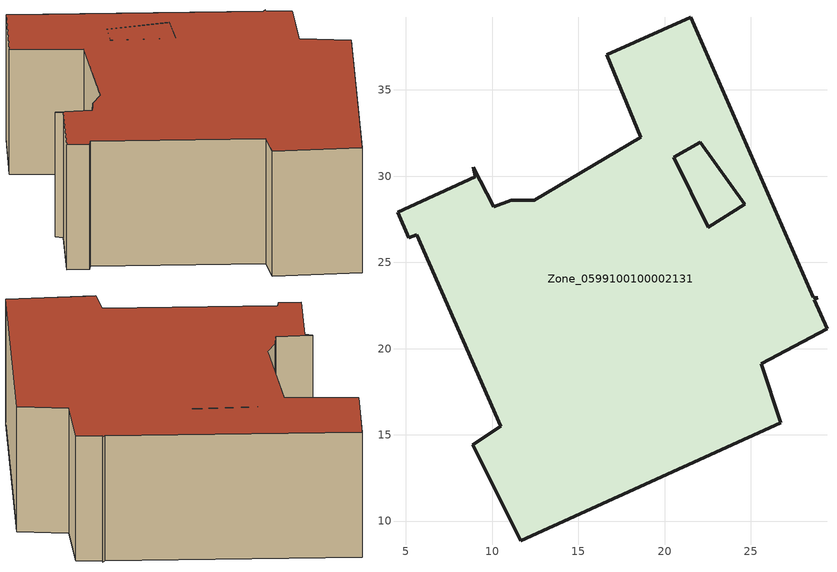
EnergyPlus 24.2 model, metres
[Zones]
Zone_0599100100002131
 floor ground (C_G): 5.17,26.43 4.51,27.91 9.01,29.96 8.91,30.52 10.1,28.23 11.12,28.6 12.44,28.6 18.62,32.27 16.66,37.03 21.53,39.22 28.62,22.98 28.87,22.96 28.7,22.82 29.42,21.16 25.62,19.13 26.74,15.71 11.65,8.86 8.88,14.41 10.49,15.51 5.62,26.6 z0; 22.08,31.97 20.55,31.11 22.53,27.04 24.65,28.37 z0
 wall outside (C_F): 4.51,27.91 5.17,26.43 5.62,26.6 10.49,15.51 8.88,14.41 11.65,8.86 26.74,15.71 25.62,19.13 29.42,21.16 28.7,22.82 28.87,22.96 28.62,22.98 21.53,39.22 16.66,37.03 18.62,32.27 12.44,28.6 11.12,28.6 10.1,28.23 8.91,30.52 9.01,29.96 4.51,27.91 / 22.53,27.04 20.55,31.11 22.08,31.97 24.65,28.37 22.53,27.04 z0:9.61
 roof outside (C_R): 10.1,28.23 8.91,30.52 9.01,29.96 4.51,27.91 5.17,26.43 5.62,26.6 10.49,15.51 8.88,14.41 11.65,8.86 26.74,15.71 25.62,19.13 29.42,21.16 28.7,22.82 28.87,22.96 28.62,22.98 21.53,39.22 16.66,37.03 18.62,32.27 12.44,28.6 11.12,28.6 z9.61; 22.53,27.04 20.55,31.11 22.08,31.97 24.65,28.37 z9.61
[BUILDING]
Pand.0599100100002131: North Axis=0; Terrain=City; Loads Convergence Tolerance Value=0.04; Temperature Convergence Tolerance Value=0.4; Solar Distribution=FullExterior; Maximum Number of Warmup Days=25; Minimum Number of Warmup Days=1
[Site:Location]
Rotterdam.The.Hague.AP_ZH_NLD Design_Conditions: Latitude=51.96; Longitude=4.45; Time Zone=1; Elevation=-4.5
[SITE:GROUNDTEMPERATURE:BUILDINGSURFACE]
18, 18, 18, 18, 18, 18, 18, 18, 18, 18, 18, 18
[MATERIAL] Thermal Absorptance=0.9; Solar Absorptance=0.7; Visible Absorptance=0.7
Name | Roughness | Thickness | Conductivity | Density | Specific Heat
G.D.2006-2014 | MediumSmooth | 0.15 | 0.06 | 540 | 1210
F.D.2006-2014 | Rough | 0.3 | 0.12 | 1920 | 840
R.D.2006-2014 | MediumRough | 0.2 | 0.08 | 1500 | 1000
[CONSTRUCTION]
C_G: G.D.2006-2014
C_F: F.D.2006-2014
C_R: R.D.2006-2014
[ZONE]
Zone_0599100100002131: Type=1; Multiplier=1; Ceiling Height=Autocalculate; Volume=Autocalculate; Floor Area=autocalculate; Part of Total Floor Area=Yes
[ZONEINFILTRATION:DESIGNFLOWRATE]
Infil_Zone_0599100100002131: Zone or ZoneList or Space or SpaceList=Zone_0599100100002131; Schedule=AlwaysOn; Design Flow Rate Calculation Method=Flow/Area; Flow Rate per Floor Area=0.0021; Constant Term Coefficient=1; Temperature Term Coefficient=0; Velocity Term Coefficient=0; Velocity Squared Term Coefficient=0
[HVACTEMPLATE:ZONE:IDEALLOADSAIRSYSTEM]
Zone_0599100100002131: Maximum Heating Supply Air Temperature=50; Minimum Cooling Supply Air Temperature=13; Maximum Heating Supply Air Humidity Ratio=0.0156; Minimum Cooling Supply Air Humidity Ratio=0.0077; Heating Limit=NoLimit; Cooling Limit=NoLimit; Dehumidification Control Type=ConstantSensibleHeatRatio; Cooling Sensible Heat Ratio=0.7; Dehumidification Setpoint=60; Humidification Control Type=None; Humidification Setpoint=30; Outdoor Air Method=None; Outdoor Air Flow Rate per Person=0.00944; Outdoor Air Flow Rate per Zone Floor Area=0; Outdoor Air Flow Rate per Zone=0; Demand Controlled Ventilation Type=None; Outdoor Air Economizer Type=NoEconomizer; Heat Recovery Type=None; Sensible Heat Recovery Effectiveness=0.7; Latent Heat Recovery Effectiveness=0.65
[ZONECONTROL:THERMOSTAT]
ThermostatControl_Zone_0599100100002131: Zone or ZoneList=Zone_0599100100002131; Control Type Schedule=DualSetpointControlType; Control 1=Thermostat_Zone_0599100100002131; Temperature Difference Between Cutout And Setpoint=0
[THERMOSTATSETPOINT:DUALSETPOINT]
Thermostat_Zone_0599100100002131: Heating Setpoint Temperature Schedule=HeatingSetpoint_Zone_0599100100002131; Cooling Setpoint Temperature Schedule=CoolingSetpoint_Zone_0599100100002131
[SCHEDULE:COMPACT]
HeatingSetpoint_Zone_0599100100002131: Through: 12/31, For: AllDays, Until: 24:00, 21
CoolingSetpoint_Zone_0599100100002131: Through: 12/31, For: AllDays, Until: 24:00, 24
DualSetpointControlType: Through: 12/31, For: AllDays, Until: 24:00, 4
AlwaysOn: Through: 12/31, For: AllDays, Until: 24:00, 1
